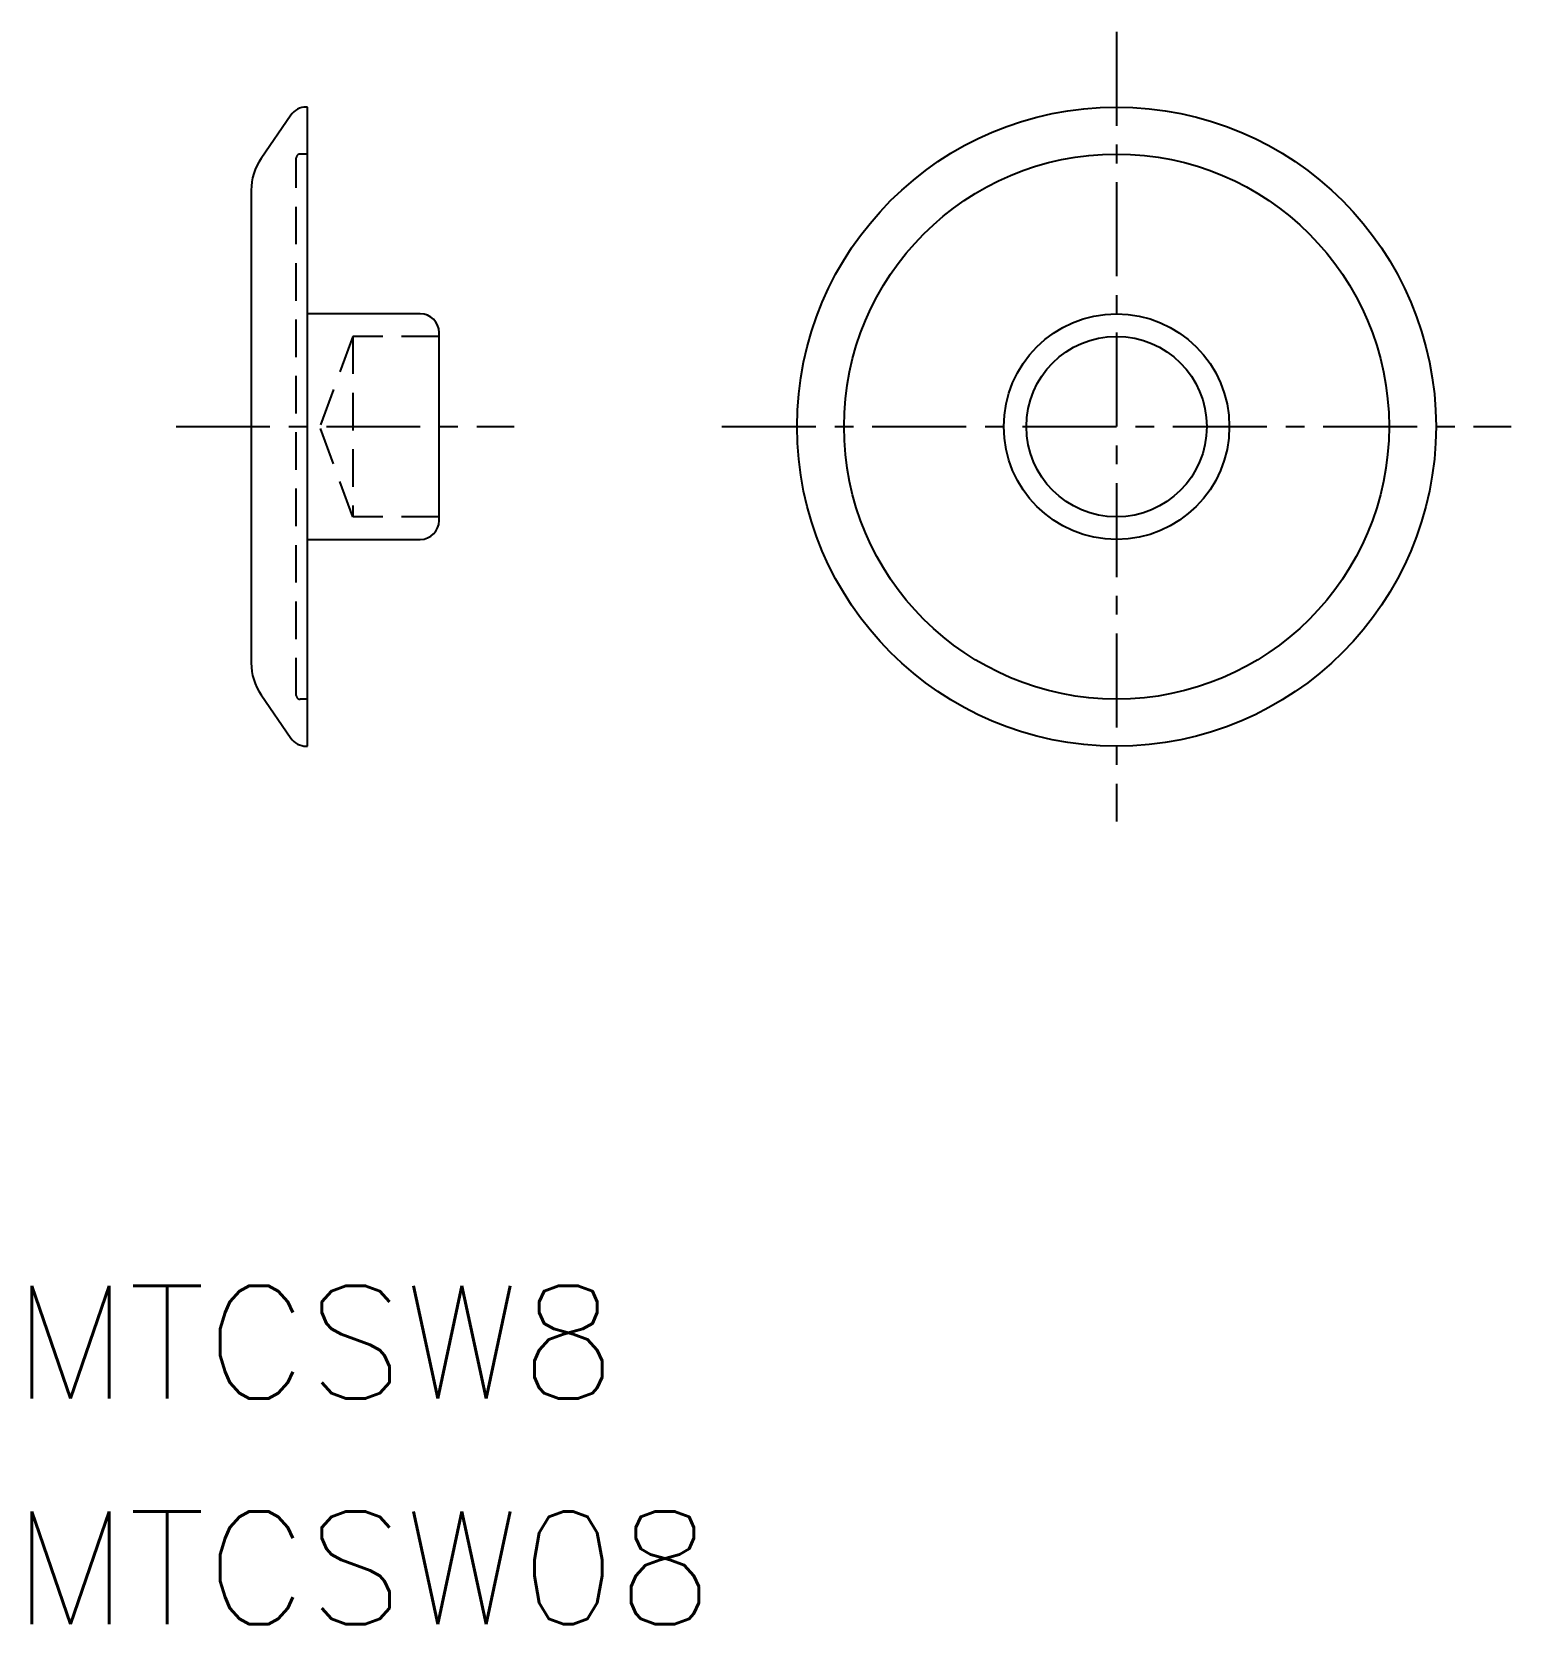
# Model space of a CAD drawing. Extents: x 20.2 to 59.5, y 16.4 to 58.7.
import ezdxf

# ---------------------------------------------------------------- set-up
doc = ezdxf.new("R2010")
doc.units = 0
doc.header["$LTSCALE"] = 2
doc.linetypes.add('CENTER', pattern=[2, 1.25, -0.25, 0.25, -0.25])
doc.linetypes.add('DASHED', pattern=[0.75, 0.5, -0.25])
doc.layers.get('0').update_dxf_attribs({"linetype": 'CONTINUOUS'})
doc.layers.add('CENTER', color=1, linetype='CENTER')
doc.styles.get("Standard").update_dxf_attribs({"font": 'romans.shx', "bigfont": 'bigfont.shx'})

msp = doc.modelspace()

# ---------------------------------------------------------------- linework, layer by layer
at = {"color": 7, "linetype": 'CONTINUOUS'}
for p, q in [((27.041, 56.515), (26.253, 55.365)), ((27.49, 56.732), (27.454, 56.732)), ((27.49, 39.732), (27.49, 56.732)), ((25.99, 54.517), (25.99, 41.947)), ((30.49, 51.232), (27.49, 51.232)), ((30.99, 45.732), (30.99, 50.732)), ((27.49, 45.232), (30.49, 45.232)), ((26.253, 41.099), (27.041, 39.949)), ((27.454, 39.732), (27.49, 39.732))]:
    msp.add_line(p, q, dxfattribs=at)
at = {"color": 3, "linetype": 'DASHED'}
for p, q in [((27.49, 55.482), (27.29, 55.482)), ((27.19, 41.082), (27.19, 55.382)), ((28.69, 50.632), (27.817, 48.232)), ((30.99, 50.632), (28.69, 50.632)), ((28.69, 50.632), (28.69, 45.832)), ((28.69, 45.832), (27.817, 48.232)), ((30.99, 45.832), (28.69, 45.832)), ((27.49, 40.982), (27.29, 40.982))]:
    msp.add_line(p, q, dxfattribs=at)
at = {"color": 7, "linetype": 'CONTINUOUS'}
for radius in [8.5, 7.25, 3, 2.4]:
    msp.add_circle((49.015, 48.232), radius, dxfattribs=at)
for centre, radius, start, end in [((27.454, 56.232), 0.5, 90, 145.561), ((27.49, 54.517), 1.5, 145.561, 180), ((30.49, 50.732), 0.5, 0, 90), ((30.49, 45.732), 0.5, 270, 0), ((27.49, 41.947), 1.5, 180, 214.439), ((27.454, 40.232), 0.5, 214.439, 270)]:
    msp.add_arc(centre, radius, start, end, dxfattribs=at)
at = {"color": 3, "linetype": 'DASHED'}
for centre, start, end in [((27.29, 55.382), 90, 180), ((27.29, 41.082), 180, 270)]:
    msp.add_arc(centre, 0.1, start, end, dxfattribs=at)
at = {"layer": 'CENTER', "color": 1, "linetype": 'CENTER'}
for p, q in [((49.015, 58.732), (49.015, 37.732)), ((23.99, 48.232), (32.99, 48.232)), ((38.515, 48.232), (59.515, 48.232))]:
    msp.add_line(p, q, dxfattribs=at)

# ---------------------------------------------------------------- texts
at = {"color": 7, "linetype": 'CONTINUOUS'}
for s, p in [('MTCSW8', (19.639, 22.38)), ('MTCSW08', (19.639, 16.38))]:
    msp.add_text(s, height=3, dxfattribs=at).set_placement(p)

doc.saveas('drawing.dxf')
